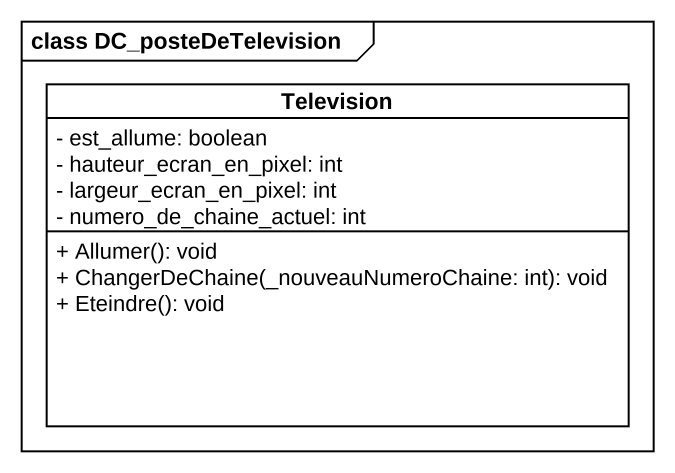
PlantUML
@startuml
mainframe class DC_posteDeTelevision
hide circle
hide empty members
skinparam classAttributeIconSize 0
class Television {
  - est_allume: boolean
  - hauteur_ecran_en_pixel: int
  - largeur_ecran_en_pixel: int
  - numero_de_chaine_actuel: int
  + Allumer(): void
  + ChangerDeChaine(_nouveauNumeroChaine: int): void
  + Eteindre(): void
}
@enduml
